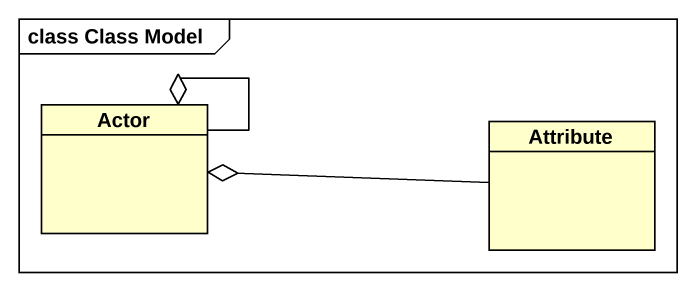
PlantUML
@startuml
mainframe class Class Model
hide circle
hide empty members
class "Actor" as Actor_
class Attribute
Actor_ --o Actor_
Attribute -left-o Actor_
@enduml
